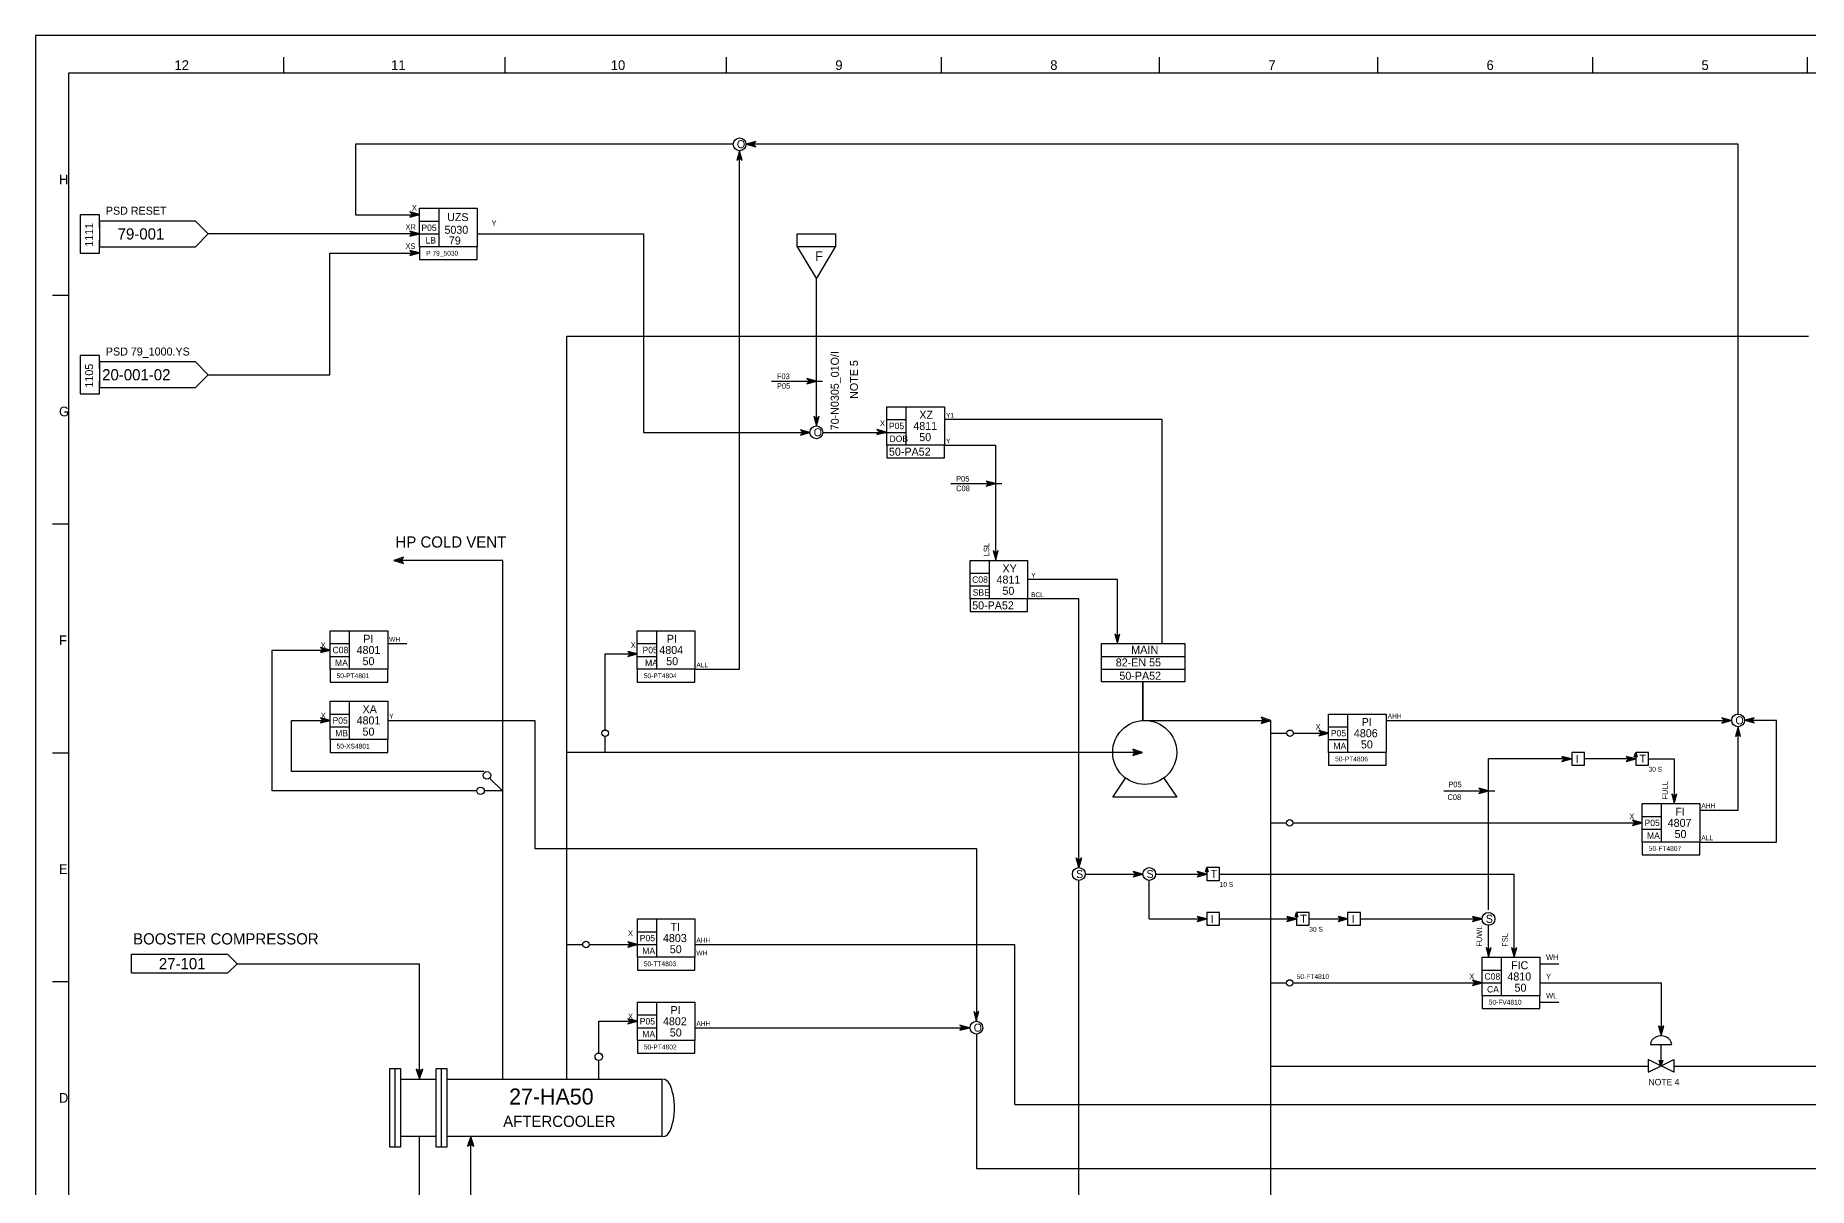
# Model space of a CAD drawing. Extents: x 0 to 841, y 0 to 594.
# Drawn here: x 0 to 554, y 234 to 594 of the extents above; entities that cross this region are included whole.
import ezdxf

# ---------------------------------------------------------------- set-up
doc = ezdxf.new("R2010")
doc.units = 0
for name, color, linetype in [('01-LIN-025-A', 7, 'Continuous'), ('08-LIN-050-A', 7, 'Continuous'), ('09-LIN-050-B', 7, 'Continuous'), ('12-LIN-100-A', 7, 'Continuous'), ('15-LIN-025-PHAN', 7, 'Continuous'), ('16-LIN-035-WEBL', 7, 'Continuous'), ('18-LIN-025-SP', 7, 'Continuous'), ('30-PAT-025-A', 7, 'Continuous'), ('36-TXT-035', 7, 'Continuous'), ('37-TXT-050', 7, 'Continuous'), ('43-', 7, 'Continuous'), ('45-', 7, 'Continuous'), ('46-', 7, 'Continuous'), ('47-', 7, 'Continuous'), ('48-BOR-018', 7, 'Continuous'), ('50-REV-035-TRNG', 7, 'Continuous'), ('60-', 7, 'Continuous')]:
    doc.layers.add(name, color=color, linetype=linetype)

msp = doc.modelspace()

# ---------------------------------------------------------------- linework, layer by layer
at = {"layer": '01-LIN-025-A'}
for p, q in [((77.49, 587.26), (77.49, 582.23)), ((77.49, 587.26), (77.49, 582.23)), ((146.65, 587.26), (146.65, 582.23)), ((146.65, 587.26), (146.65, 582.23)), ((215.82, 587.26), (215.82, 582.23)), ((215.82, 587.26), (215.82, 582.23)), ((282.98, 587.26), (282.98, 582.23)), ((282.98, 587.26), (282.98, 582.23)), ((351.14, 587.26), (351.14, 582.23)), ((351.14, 587.26), (351.14, 582.23)), ((419.3, 587.26), (419.3, 582.23)), ((419.3, 587.26), (419.3, 582.23)), ((486.46, 587.26), (486.46, 582.23)), ((486.46, 587.26), (486.46, 582.23)), ((553.61, 587.26), (553.61, 582.23)), ((553.61, 587.26), (553.61, 582.23)), ((829.26, 582.23), (10.33, 582.23)), ((10.33, 582.23), (10.33, 10.38)), ((829.26, 582.23), (10.33, 582.23)), ((10.33, 582.23), (10.33, 10.38)), ((100, 538), (120, 538)), ((120, 532), (54, 532)), ((10.33, 512.76), (5.32, 512.76)), ((10.33, 512.76), (5.32, 512.76)), ((54, 488), (92, 488)), ((10.33, 441.28), (5.32, 441.28)), ((10.33, 441.28), (5.32, 441.28)), ((422, 380), (530, 380)), ((532, 352), (532, 378)), ((544, 380), (534, 380)), ((544, 342), (544, 380)), ((10.33, 369.8), (5.32, 369.8)), ((10.33, 369.8), (5.32, 369.8)), ((520, 352), (532, 352)), ((520, 342), (544, 342)), ((206, 310), (306, 310)), ((10.33, 298.32), (5.32, 298.32)), ((10.33, 298.32), (5.32, 298.32)), ((470, 298), (508, 298)), ((508, 298), (508, 282)), ((206, 284), (292, 284)), ((306, 260), (734, 260))]:
    msp.add_line(p, q, dxfattribs=at)
for points in [[(218, 560), (100, 560), (100, 538)], [(532, 382), (532, 560), (222, 560)], [(206, 396), (220, 396), (220, 558)], [(20, 534), (20, 538), (14, 538), (14, 526), (20, 526), (20, 530)], [(138, 532), (190, 532), (190, 474), (190, 472), (190, 470), (242, 470)], [(238, 528), (244, 518), (250, 528)], [(92, 488), (92, 526), (120, 526)], [(20, 490), (20, 494), (14, 494), (14, 482), (20, 482), (20, 486)], [(230, 486), (245.95, 486)], [(246, 470), (266, 470)], [(284, 466), (300, 466), (300, 430)], [(286, 454), (301.95, 454)], [(326, 418), (310, 418)], [(138, 358), (74, 358), (74, 402), (92, 402)], [(140.16, 364), (80, 364), (80, 380), (92, 380)], [(110, 380), (156, 380), (156, 340), (206, 340), (254, 340)], [(480, 368), (454, 368)], [(500, 368), (484, 368)], [(504, 368), (512, 368), (512, 354)], [(440, 358), (455.95, 358)], [(252, 340), (294, 340), (294, 286)], [(176, 276), (176, 286), (188, 286)], [(294, 282), (294, 266), (294, 240), (696, 240)]]:
    msp.add_lwpolyline(points, dxfattribs=at)
for points in [[(54, 532), (50, 536), (20, 536), (20, 528), (50, 528)], [(238, 532), (250, 532), (250, 528), (238, 528)], [(54, 488), (50, 492), (20, 492), (20, 484), (50, 484)], [(480, 370), (480, 366), (484, 366), (484, 370)], [(500, 370), (500, 366), (504, 366), (504, 370)], [(366, 334), (366, 330), (370, 330), (370, 334)], [(366, 320), (366, 316), (370, 316), (370, 320)], [(394, 320), (394, 316), (398, 316), (398, 320)], [(410, 320), (410, 316), (414, 316), (414, 320)]]:
    msp.add_lwpolyline(points, close=True, dxfattribs=at)
for centre in [(220, 560), (244, 470), (532, 380), (326, 332), (348, 332), (454, 318), (294, 284)]:
    msp.add_circle(centre, 2, dxfattribs=at)
at = {"layer": '08-LIN-050-A'}
for p, q in [((146, 430), (112, 430)), ((146, 268), (146, 430)), ((346.26, 380), (386, 380)), ((344, 370), (166, 370)), ((63, 304), (120, 304)), ((120, 268), (120, 304))]:
    msp.add_line(p, q, dxfattribs=at)
for points in [[(166, 268), (166, 500), (554, 500)], [(512, 272), (586, 272), (586, 500)], [(386, 182), (386, 380)], [(386, 272), (504, 272)], [(138, 180), (120, 180), (120, 250)], [(136, 182), (136, 250)]]:
    msp.add_lwpolyline(points, dxfattribs=at)
at = {"layer": '09-LIN-050-B'}
msp.add_lwpolyline([(0, 0), (841, 0), (841, 594), (0, 594)], close=True, dxfattribs=at)
msp.add_lwpolyline([(0, 0), (841, 0), (841, 594), (0, 594)], close=True, dxfattribs=at)
at = {"layer": '15-LIN-025-PHAN'}
for p, q in [((336.58, 356.01), (340.58, 362.01)), ((352.58, 362.01), (356.58, 356.01)), ((356.58, 356.01), (336.58, 356.01))]:
    msp.add_line(p, q, dxfattribs=at)
msp.add_circle((346.58, 370.01), 10, dxfattribs=at)
at = {"layer": '16-LIN-035-WEBL'}
msp.add_line((346.26, 380), (346.26, 380), dxfattribs=at)
at = {"layer": '18-LIN-025-SP'}
for p, q in [((352, 474), (284, 474)), ((352, 404), (352, 474)), ((346, 380), (346, 392)), ((346.08, 380.01), (346.08, 392.01))]:
    msp.add_line(p, q, dxfattribs=at)
at = {"layer": '30-PAT-025-A'}
for p, q in [((115, 431), (112, 430)), ((112, 430), (115, 429)), ((113, 430), (112.5, 430)), ((113, 430), (114.5, 430.5)), ((114.5, 429.5), (113, 430)), ((113.5, 430), (114, 430)), ((114.5, 430.5), (114, 430)), ((114, 430), (114.5, 429.5)), ((114.5, 430), (115, 431)), ((115, 429), (114.5, 430)), ((386, 380), (383, 381)), ((383, 381), (383.5, 380)), ((383.5, 380), (383, 379)), ((383, 379), (386, 380)), ((383.5, 380.5), (385, 380)), ((384, 380), (383.5, 380.5)), ((385, 380), (383.5, 379.5)), ((383.5, 379.5), (384, 380)), ((384.5, 380), (384, 380)), ((385, 380), (385.5, 380)), ((345.92, 370), (342.92, 371)), ((342.92, 371), (343.42, 370)), ((343.42, 370), (342.92, 369)), ((342.92, 369), (345.92, 370)), ((343.42, 370.5), (344.92, 370)), ((343.92, 370), (343.42, 370.5)), ((344.92, 370), (343.42, 369.5)), ((343.42, 369.5), (343.92, 370)), ((344.42, 370), (343.92, 370)), ((344.92, 370), (345.42, 370)), ((120, 270.5), (119, 271)), ((119, 271), (120, 268)), ((120, 269), (119.5, 270.5)), ((119.5, 270.5), (120, 270)), ((120, 268), (121, 271)), ((121, 271), (120, 270.5)), ((120.5, 270.5), (120, 269)), ((120, 270), (120.5, 270.5)), ((120, 269.5), (120, 270)), ((120, 269), (120, 268.5)), ((136, 250), (135, 247)), ((137, 247), (136, 250)), ((136, 249), (136, 249.5)), ((135, 247), (136, 247.5)), ((135.5, 247.5), (136, 249)), ((136, 248), (135.5, 247.5)), ((136, 249), (136.5, 247.5)), ((136, 248.5), (136, 248)), ((136.5, 247.5), (136, 248)), ((136, 247.5), (137, 247))]:
    msp.add_line(p, q, dxfattribs=at)
at = {"layer": '43-'}
for p, q in [((30, 307), (60, 307)), ((30, 301), (30, 307)), ((60, 307), (63, 304)), ((60, 301), (30, 301)), ((63, 304), (60, 301))]:
    msp.add_line(p, q, dxfattribs=at)
at = {"layer": '46-'}
for p, q in [((225.06, 560.83), (222.06, 560.03)), ((222.06, 560.03), (225.06, 559.23)), ((224.66, 560.63), (222.46, 560.03)), ((222.46, 560.03), (224.66, 559.43)), ((224.26, 560.43), (222.86, 560.03)), ((222.86, 560.03), (224.26, 559.63)), ((223.86, 560.23), (223.26, 560.03)), ((223.26, 560.03), (223.86, 559.83)), ((223.66, 560.03), (223.86, 560.23)), ((223.86, 559.83), (223.66, 560.03)), ((223.86, 560.03), (224.26, 560.43)), ((224.26, 559.63), (223.86, 560.03)), ((224.06, 560.03), (224.66, 560.63)), ((224.66, 559.43), (224.06, 560.03)), ((224.26, 560.03), (225.06, 560.83)), ((225.06, 559.23), (224.26, 560.03)), ((219.99, 557.95), (219.19, 554.95)), ((219.19, 554.95), (219.99, 555.75)), ((219.99, 557.55), (219.39, 555.35)), ((219.39, 555.35), (219.99, 555.95)), ((219.99, 557.15), (219.59, 555.75)), ((219.59, 555.75), (219.99, 556.15)), ((219.99, 556.75), (219.79, 556.15)), ((219.79, 556.15), (219.99, 556.35)), ((220.79, 554.95), (219.99, 557.95)), ((220.59, 555.35), (219.99, 557.55)), ((220.39, 555.75), (219.99, 557.15)), ((220.19, 556.15), (219.99, 556.75)), ((219.99, 556.35), (220.19, 556.15)), ((219.99, 556.15), (220.39, 555.75)), ((219.99, 555.95), (220.59, 555.35)), ((219.99, 555.75), (220.79, 554.95)), ((119.97, 538.05), (116.97, 538.85)), ((116.97, 538.85), (117.77, 538.05)), ((117.77, 538.05), (116.97, 537.25)), ((116.97, 537.25), (119.97, 538.05)), ((119.57, 538.05), (117.37, 538.65)), ((117.37, 538.65), (117.97, 538.05)), ((117.97, 538.05), (117.37, 537.45)), ((117.37, 537.45), (119.57, 538.05)), ((119.17, 538.05), (117.77, 538.45)), ((117.77, 538.45), (118.17, 538.05)), ((118.17, 538.05), (117.77, 537.65)), ((117.77, 537.65), (119.17, 538.05)), ((118.77, 538.05), (118.17, 538.25)), ((118.17, 538.25), (118.37, 538.05)), ((118.37, 538.05), (118.17, 537.85)), ((118.17, 537.85), (118.77, 538.05)), ((119.97, 532.05), (116.97, 532.85)), ((116.97, 532.85), (117.77, 532.05)), ((117.77, 532.05), (116.97, 531.25)), ((116.97, 531.25), (119.97, 532.05)), ((119.57, 532.05), (117.37, 532.65)), ((117.37, 532.65), (117.97, 532.05)), ((117.97, 532.05), (117.37, 531.45)), ((117.37, 531.45), (119.57, 532.05)), ((119.17, 532.05), (117.77, 532.45)), ((117.77, 532.45), (118.17, 532.05)), ((118.17, 532.05), (117.77, 531.65)), ((117.77, 531.65), (119.17, 532.05)), ((118.77, 532.05), (118.17, 532.25)), ((118.17, 532.25), (118.37, 532.05)), ((118.37, 532.05), (118.17, 531.85)), ((118.17, 531.85), (118.77, 532.05)), ((119.97, 526.05), (116.97, 526.85)), ((116.97, 526.85), (117.77, 526.05)), ((119.57, 526.05), (117.37, 526.65)), ((117.37, 526.65), (117.97, 526.05)), ((119.17, 526.05), (117.77, 526.45)), ((117.77, 526.45), (118.17, 526.05)), ((117.77, 526.05), (116.97, 525.25)), ((116.97, 525.25), (119.97, 526.05)), ((117.97, 526.05), (117.37, 525.45)), ((117.37, 525.45), (119.57, 526.05)), ((118.17, 526.05), (117.77, 525.65)), ((117.77, 525.65), (119.17, 526.05)), ((118.77, 526.05), (118.17, 526.25)), ((118.17, 526.25), (118.37, 526.05)), ((118.37, 526.05), (118.17, 525.85)), ((118.17, 525.85), (118.77, 526.05)), ((244, 486), (241, 486.8)), ((241, 486.8), (241.8, 486)), ((241.8, 486), (241, 485.2)), ((241, 485.2), (244, 486)), ((243.6, 486), (241.4, 486.6)), ((241.4, 486.6), (242, 486)), ((242, 486), (241.4, 485.4)), ((241.4, 485.4), (243.6, 486)), ((243.2, 486), (241.8, 486.4)), ((241.8, 486.4), (242.2, 486)), ((242.2, 486), (241.8, 485.6)), ((241.8, 485.6), (243.2, 486)), ((242.8, 486), (242.2, 486.2)), ((242.2, 486.2), (242.4, 486)), ((242.4, 486), (242.2, 485.8)), ((242.2, 485.8), (242.8, 486)), ((244.04, 474.27), (243.24, 475.07)), ((243.24, 475.07), (244.04, 472.07)), ((244.04, 474.07), (243.44, 474.67)), ((243.44, 474.67), (244.04, 472.47)), ((244.04, 473.87), (243.64, 474.27)), ((243.64, 474.27), (244.04, 472.87)), ((244.04, 473.67), (243.84, 473.87)), ((243.84, 473.87), (244.04, 473.27)), ((244.04, 472.07), (244.84, 475.07)), ((244.84, 475.07), (244.04, 474.27)), ((244.04, 472.47), (244.64, 474.67)), ((244.64, 474.67), (244.04, 474.07)), ((244.04, 472.87), (244.44, 474.27)), ((244.44, 474.27), (244.04, 473.87)), ((244.04, 473.27), (244.24, 473.87)), ((244.24, 473.87), (244.04, 473.67)), ((242, 469.97), (239, 470.77)), ((239, 470.77), (239.8, 469.97)), ((239.8, 469.97), (239, 469.17)), ((239, 469.17), (242, 469.97)), ((241.6, 469.97), (239.4, 470.57)), ((239.4, 470.57), (240, 469.97)), ((240, 469.97), (239.4, 469.37)), ((239.4, 469.37), (241.6, 469.97)), ((241.2, 469.97), (239.8, 470.37)), ((239.8, 470.37), (240.2, 469.97)), ((240.2, 469.97), (239.8, 469.57)), ((239.8, 469.57), (241.2, 469.97)), ((240.8, 469.97), (240.2, 470.17)), ((240.2, 470.17), (240.4, 469.97)), ((240.4, 469.97), (240.2, 469.77)), ((240.2, 469.77), (240.8, 469.97)), ((265.94, 470.1), (262.94, 470.9)), ((262.94, 470.9), (263.74, 470.1)), ((263.74, 470.1), (262.94, 469.3)), ((262.94, 469.3), (265.94, 470.1)), ((265.54, 470.1), (263.34, 470.7)), ((263.34, 470.7), (263.94, 470.1)), ((263.94, 470.1), (263.34, 469.5)), ((263.34, 469.5), (265.54, 470.1)), ((265.14, 470.1), (263.74, 470.5)), ((263.74, 470.5), (264.14, 470.1)), ((264.14, 470.1), (263.74, 469.7)), ((263.74, 469.7), (265.14, 470.1)), ((264.74, 470.1), (264.14, 470.3)), ((264.14, 470.3), (264.34, 470.1)), ((264.34, 470.1), (264.14, 469.9)), ((264.14, 469.9), (264.74, 470.1)), ((300, 454), (297, 454.8)), ((297, 454.8), (297.8, 454)), ((299.6, 454), (297.4, 454.6)), ((297.4, 454.6), (298, 454)), ((299.2, 454), (297.8, 454.4)), ((297.8, 454.4), (298.2, 454)), ((297.8, 454), (297, 453.2)), ((297, 453.2), (300, 454)), ((298, 454), (297.4, 453.4)), ((297.4, 453.4), (299.6, 454)), ((298.2, 454), (297.8, 453.6)), ((297.8, 453.6), (299.2, 454)), ((298.8, 454), (298.2, 454.2)), ((298.2, 454.2), (298.4, 454)), ((298.4, 454), (298.2, 453.8)), ((298.2, 453.8), (298.8, 454)), ((300.04, 432.27), (299.24, 433.07)), ((299.24, 433.07), (300.04, 430.07)), ((300.04, 432.07), (299.44, 432.67)), ((299.44, 432.67), (300.04, 430.47)), ((300.04, 431.87), (299.64, 432.27)), ((299.64, 432.27), (300.04, 430.87)), ((300.04, 430.07), (300.84, 433.07)), ((300.84, 433.07), (300.04, 432.27)), ((300.04, 430.47), (300.64, 432.67)), ((300.64, 432.67), (300.04, 432.07)), ((300.04, 430.87), (300.44, 432.27)), ((300.44, 432.27), (300.04, 431.87)), ((300.04, 431.67), (299.84, 431.87)), ((299.84, 431.87), (300.04, 431.27)), ((300.04, 431.27), (300.24, 431.87)), ((300.24, 431.87), (300.04, 431.67)), ((338.06, 406.2), (337.26, 407)), ((337.26, 407), (338.06, 404)), ((338.06, 406), (337.46, 406.6)), ((337.46, 406.6), (338.06, 404.4)), ((338.06, 405.8), (337.66, 406.2)), ((337.66, 406.2), (338.06, 404.8)), ((338.06, 405.6), (337.86, 405.8)), ((337.86, 405.8), (338.06, 405.2)), ((338.06, 404), (338.86, 407)), ((338.86, 407), (338.06, 406.2)), ((338.06, 404.4), (338.66, 406.6)), ((338.66, 406.6), (338.06, 406)), ((338.06, 404.8), (338.46, 406.2)), ((338.46, 406.2), (338.06, 405.8)), ((338.06, 405.2), (338.26, 405.8)), ((338.26, 405.8), (338.06, 405.6)), ((92.06, 402), (89.06, 402.8)), ((89.06, 402.8), (89.86, 402)), ((89.86, 402), (89.06, 401.2)), ((89.06, 401.2), (92.06, 402)), ((91.66, 402), (89.46, 402.6)), ((89.46, 402.6), (90.06, 402)), ((90.06, 402), (89.46, 401.4)), ((89.46, 401.4), (91.66, 402)), ((91.26, 402), (89.86, 402.4)), ((89.86, 402.4), (90.26, 402)), ((90.26, 402), (89.86, 401.6)), ((89.86, 401.6), (91.26, 402)), ((90.86, 402), (90.26, 402.2)), ((90.26, 402.2), (90.46, 402)), ((90.46, 402), (90.26, 401.8)), ((90.26, 401.8), (90.86, 402)), ((188.05, 400.76), (185.05, 401.56)), ((185.05, 401.56), (185.85, 400.76)), ((185.85, 400.76), (185.05, 399.96)), ((185.05, 399.96), (188.05, 400.76)), ((187.65, 400.76), (185.45, 401.36)), ((185.45, 401.36), (186.05, 400.76)), ((186.05, 400.76), (185.45, 400.16)), ((185.45, 400.16), (187.65, 400.76)), ((187.25, 400.76), (185.85, 401.16)), ((185.85, 401.16), (186.25, 400.76)), ((186.25, 400.76), (185.85, 400.36)), ((185.85, 400.36), (187.25, 400.76)), ((186.85, 400.76), (186.25, 400.96)), ((186.25, 400.96), (186.45, 400.76)), ((186.45, 400.76), (186.25, 400.56)), ((186.25, 400.56), (186.85, 400.76)), ((92.06, 380), (89.06, 380.8)), ((89.06, 380.8), (89.86, 380)), ((89.86, 380), (89.06, 379.2)), ((89.06, 379.2), (92.06, 380)), ((91.66, 380), (89.46, 380.6)), ((89.46, 380.6), (90.06, 380)), ((90.06, 380), (89.46, 379.4)), ((89.46, 379.4), (91.66, 380)), ((91.26, 380), (89.86, 380.4)), ((89.86, 380.4), (90.26, 380)), ((90.26, 380), (89.86, 379.6)), ((89.86, 379.6), (91.26, 380)), ((90.86, 380), (90.26, 380.2)), ((90.26, 380.2), (90.46, 380)), ((90.46, 380), (90.26, 379.8)), ((90.26, 379.8), (90.86, 380)), ((404, 376), (401, 376.8)), ((401, 376.8), (401.8, 376)), ((529.86, 379.98), (526.86, 380.78)), ((526.86, 380.78), (527.66, 379.98)), ((527.66, 379.98), (526.86, 379.18)), ((526.86, 379.18), (529.86, 379.98)), ((529.46, 379.98), (527.26, 380.58)), ((527.26, 380.58), (527.86, 379.98)), ((527.86, 379.98), (527.26, 379.38)), ((527.26, 379.38), (529.46, 379.98)), ((529.06, 379.98), (527.66, 380.38)), ((527.66, 380.38), (528.06, 379.98)), ((528.06, 379.98), (527.66, 379.58)), ((527.66, 379.58), (529.06, 379.98)), ((528.66, 379.98), (528.06, 380.18)), ((528.06, 380.18), (528.26, 379.98)), ((528.26, 379.98), (528.06, 379.78)), ((528.06, 379.78), (528.66, 379.98)), ((531.99, 377.95), (531.19, 374.95)), ((531.99, 377.55), (531.39, 375.35)), ((531.99, 377.15), (531.59, 375.75)), ((531.99, 376.75), (531.79, 376.15)), ((532.79, 374.95), (531.99, 377.95)), ((532.59, 375.35), (531.99, 377.55)), ((532.39, 375.75), (531.99, 377.15)), ((532.19, 376.15), (531.99, 376.75)), ((537.06, 380.83), (534.06, 380.03)), ((534.06, 380.03), (537.06, 379.23)), ((536.66, 380.63), (534.46, 380.03)), ((534.46, 380.03), (536.66, 379.43)), ((536.26, 380.43), (534.86, 380.03)), ((534.86, 380.03), (536.26, 379.63)), ((535.86, 380.23), (535.26, 380.03)), ((535.26, 380.03), (535.86, 379.83)), ((535.66, 380.03), (535.86, 380.23)), ((535.86, 379.83), (535.66, 380.03)), ((535.86, 380.03), (536.26, 380.43)), ((536.26, 379.63), (535.86, 380.03)), ((536.06, 380.03), (536.66, 380.63)), ((536.66, 379.43), (536.06, 380.03)), ((536.26, 380.03), (537.06, 380.83)), ((537.06, 379.23), (536.26, 380.03)), ((401.8, 376), (401, 375.2)), ((401, 375.2), (404, 376)), ((403.6, 376), (401.4, 376.6)), ((401.4, 376.6), (402, 376)), ((402, 376), (401.4, 375.4)), ((401.4, 375.4), (403.6, 376)), ((403.2, 376), (401.8, 376.4)), ((401.8, 376.4), (402.2, 376)), ((402.2, 376), (401.8, 375.6)), ((401.8, 375.6), (403.2, 376)), ((402.8, 376), (402.2, 376.2)), ((402.2, 376.2), (402.4, 376)), ((402.4, 376), (402.2, 375.8)), ((402.2, 375.8), (402.8, 376)), ((531.19, 374.95), (531.99, 375.75)), ((531.39, 375.35), (531.99, 375.95)), ((531.59, 375.75), (531.99, 376.15)), ((531.79, 376.15), (531.99, 376.35)), ((531.99, 376.35), (532.19, 376.15)), ((531.99, 376.15), (532.39, 375.75)), ((531.99, 375.95), (532.59, 375.35)), ((531.99, 375.75), (532.79, 374.95)), ((479.95, 367.97), (476.95, 368.77)), ((476.95, 368.77), (477.75, 367.97)), ((477.75, 367.97), (476.95, 367.17)), ((476.95, 367.17), (479.95, 367.97)), ((479.55, 367.97), (477.35, 368.57)), ((477.35, 368.57), (477.95, 367.97)), ((477.95, 367.97), (477.35, 367.37)), ((477.35, 367.37), (479.55, 367.97)), ((479.15, 367.97), (477.75, 368.37)), ((477.75, 368.37), (478.15, 367.97)), ((478.15, 367.97), (477.75, 367.57)), ((477.75, 367.57), (479.15, 367.97)), ((478.75, 367.97), (478.15, 368.17)), ((478.15, 368.17), (478.35, 367.97)), ((478.35, 367.97), (478.15, 367.77)), ((478.15, 367.77), (478.75, 367.97)), ((500, 367.97), (497, 368.77)), ((497, 368.77), (497.8, 367.97)), ((497.8, 367.97), (497, 367.17)), ((497, 367.17), (500, 367.97)), ((499.6, 367.97), (497.4, 368.57)), ((497.4, 368.57), (498, 367.97)), ((498, 367.97), (497.4, 367.37)), ((497.4, 367.37), (499.6, 367.97)), ((499.2, 367.97), (497.8, 368.37)), ((497.8, 368.37), (498.2, 367.97)), ((498.2, 367.97), (497.8, 367.57)), ((497.8, 367.57), (499.2, 367.97)), ((498.8, 367.97), (498.2, 368.17)), ((498.2, 368.17), (498.4, 367.97)), ((498.4, 367.97), (498.2, 367.77)), ((498.2, 367.77), (498.8, 367.97)), ((454, 358), (451, 358.8)), ((451, 358.8), (451.8, 358)), ((451.8, 358), (451, 357.2)), ((451, 357.2), (454, 358)), ((453.6, 358), (451.4, 358.6)), ((451.4, 358.6), (452, 358)), ((452, 358), (451.4, 357.4)), ((451.4, 357.4), (453.6, 358)), ((453.2, 358), (451.8, 358.4)), ((451.8, 358.4), (452.2, 358)), ((452.2, 358), (451.8, 357.6)), ((451.8, 357.6), (453.2, 358)), ((452.8, 358), (452.2, 358.2)), ((452.2, 358.2), (452.4, 358)), ((452.4, 358), (452.2, 357.8)), ((452.2, 357.8), (452.8, 358)), ((512.04, 356.27), (511.24, 357.07)), ((511.24, 357.07), (512.04, 354.07)), ((512.04, 356.07), (511.44, 356.67)), ((511.44, 356.67), (512.04, 354.47)), ((512.04, 355.87), (511.64, 356.27)), ((511.64, 356.27), (512.04, 354.87)), ((512.04, 355.67), (511.84, 355.87)), ((511.84, 355.87), (512.04, 355.27)), ((512.04, 354.07), (512.84, 357.07)), ((512.84, 357.07), (512.04, 356.27)), ((512.04, 354.47), (512.64, 356.67)), ((512.64, 356.67), (512.04, 356.07)), ((512.04, 354.87), (512.44, 356.27)), ((512.44, 356.27), (512.04, 355.87)), ((512.04, 355.27), (512.24, 355.87)), ((512.24, 355.87), (512.04, 355.67)), ((502, 348), (499, 348.8)), ((499, 348.8), (499.8, 348)), ((499.8, 348), (499, 347.2)), ((499, 347.2), (502, 348)), ((501.6, 348), (499.4, 348.6)), ((499.4, 348.6), (500, 348)), ((500, 348), (499.4, 347.4)), ((499.4, 347.4), (501.6, 348)), ((501.2, 348), (499.8, 348.4)), ((499.8, 348.4), (500.2, 348)), ((500.2, 348), (499.8, 347.6)), ((499.8, 347.6), (501.2, 348)), ((500.8, 348), (500.2, 348.2)), ((500.2, 348.2), (500.4, 348)), ((500.4, 348), (500.2, 347.8)), ((500.2, 347.8), (500.8, 348)), ((325.99, 334.05), (325.19, 337.05)), ((325.19, 337.05), (325.99, 336.25)), ((325.99, 334.45), (325.39, 336.65)), ((325.39, 336.65), (325.99, 336.05)), ((325.99, 334.85), (325.59, 336.25)), ((325.59, 336.25), (325.99, 335.85)), ((325.99, 335.25), (325.79, 335.85)), ((325.79, 335.85), (325.99, 335.65)), ((325.99, 336.25), (326.79, 337.05)), ((326.79, 337.05), (325.99, 334.05)), ((325.99, 336.05), (326.59, 336.65)), ((326.59, 336.65), (325.99, 334.45)), ((325.99, 335.85), (326.39, 336.25)), ((326.39, 336.25), (325.99, 334.85)), ((325.99, 335.65), (326.19, 335.85)), ((326.19, 335.85), (325.99, 335.25)), ((346, 331.97), (343, 332.77)), ((343, 332.77), (343.8, 331.97)), ((345.6, 331.97), (343.4, 332.57)), ((343.4, 332.57), (344, 331.97)), ((366, 331.97), (363, 332.77)), ((363, 332.77), (363.8, 331.97)), ((365.6, 331.97), (363.4, 332.57)), ((363.4, 332.57), (364, 331.97)), ((343.8, 331.97), (343, 331.17)), ((343, 331.17), (346, 331.97)), ((344, 331.97), (343.4, 331.37)), ((343.4, 331.37), (345.6, 331.97)), ((345.2, 331.97), (343.8, 332.37)), ((343.8, 332.37), (344.2, 331.97)), ((344.2, 331.97), (343.8, 331.57)), ((343.8, 331.57), (345.2, 331.97)), ((344.8, 331.97), (344.2, 332.17)), ((344.2, 332.17), (344.4, 331.97)), ((344.4, 331.97), (344.2, 331.77)), ((344.2, 331.77), (344.8, 331.97)), ((363.8, 331.97), (363, 331.17)), ((363, 331.17), (366, 331.97)), ((364, 331.97), (363.4, 331.37)), ((363.4, 331.37), (365.6, 331.97)), ((365.2, 331.97), (363.8, 332.37)), ((363.8, 332.37), (364.2, 331.97)), ((364.2, 331.97), (363.8, 331.57)), ((363.8, 331.57), (365.2, 331.97)), ((364.8, 331.97), (364.2, 332.17)), ((364.2, 332.17), (364.4, 331.97)), ((364.4, 331.97), (364.2, 331.77)), ((364.2, 331.77), (364.8, 331.97)), ((365.95, 317.97), (362.95, 318.77)), ((362.95, 318.77), (363.75, 317.97)), ((363.75, 317.97), (362.95, 317.17)), ((362.95, 317.17), (365.95, 317.97)), ((365.55, 317.97), (363.35, 318.57)), ((363.35, 318.57), (363.95, 317.97)), ((363.95, 317.97), (363.35, 317.37)), ((363.35, 317.37), (365.55, 317.97)), ((365.15, 317.97), (363.75, 318.37)), ((363.75, 318.37), (364.15, 317.97)), ((364.15, 317.97), (363.75, 317.57)), ((363.75, 317.57), (365.15, 317.97)), ((364.75, 317.97), (364.15, 318.17)), ((364.15, 318.17), (364.35, 317.97)), ((364.35, 317.97), (364.15, 317.77)), ((364.15, 317.77), (364.75, 317.97)), ((394, 317.97), (391, 318.77)), ((391, 318.77), (391.8, 317.97)), ((391.8, 317.97), (391, 317.17)), ((391, 317.17), (394, 317.97)), ((393.6, 317.97), (391.4, 318.57)), ((391.4, 318.57), (392, 317.97)), ((392, 317.97), (391.4, 317.37)), ((391.4, 317.37), (393.6, 317.97)), ((393.2, 317.97), (391.8, 318.37)), ((391.8, 318.37), (392.2, 317.97)), ((392.2, 317.97), (391.8, 317.57)), ((391.8, 317.57), (393.2, 317.97)), ((392.8, 317.97), (392.2, 318.17)), ((392.2, 318.17), (392.4, 317.97)), ((392.4, 317.97), (392.2, 317.77)), ((392.2, 317.77), (392.8, 317.97)), ((410, 317.97), (407, 318.77)), ((407, 318.77), (407.8, 317.97)), ((407.8, 317.97), (407, 317.17)), ((407, 317.17), (410, 317.97)), ((409.6, 317.97), (407.4, 318.57)), ((407.4, 318.57), (408, 317.97)), ((408, 317.97), (407.4, 317.37)), ((407.4, 317.37), (409.6, 317.97)), ((409.2, 317.97), (407.8, 318.37)), ((407.8, 318.37), (408.2, 317.97)), ((408.2, 317.97), (407.8, 317.57)), ((407.8, 317.57), (409.2, 317.97)), ((408.8, 317.97), (408.2, 318.17)), ((408.2, 318.17), (408.4, 317.97)), ((408.4, 317.97), (408.2, 317.77)), ((408.2, 317.77), (408.8, 317.97)), ((452, 317.97), (449, 318.77)), ((449, 318.77), (449.8, 317.97)), ((449.8, 317.97), (449, 317.17)), ((449, 317.17), (452, 317.97)), ((451.6, 317.97), (449.4, 318.57)), ((449.4, 318.57), (450, 317.97)), ((450, 317.97), (449.4, 317.37)), ((449.4, 317.37), (451.6, 317.97)), ((451.2, 317.97), (449.8, 318.37)), ((449.8, 318.37), (450.2, 317.97)), ((450.2, 317.97), (449.8, 317.57)), ((449.8, 317.57), (451.2, 317.97)), ((450.8, 317.97), (450.2, 318.17)), ((450.2, 318.17), (450.4, 317.97)), ((450.4, 317.97), (450.2, 317.77)), ((450.2, 317.77), (450.8, 317.97)), ((188.06, 310), (185.06, 310.8)), ((185.06, 310.8), (185.86, 310)), ((187.66, 310), (185.46, 310.6)), ((185.46, 310.6), (186.06, 310)), ((187.26, 310), (185.86, 310.4)), ((185.86, 310.4), (186.26, 310)), ((185.86, 310), (185.06, 309.2)), ((185.06, 309.2), (188.06, 310)), ((186.06, 310), (185.46, 309.4)), ((185.46, 309.4), (187.66, 310)), ((186.26, 310), (185.86, 309.6)), ((185.86, 309.6), (187.26, 310)), ((186.86, 310), (186.26, 310.2)), ((186.26, 310.2), (186.46, 310)), ((186.46, 310), (186.26, 309.8)), ((186.26, 309.8), (186.86, 310)), ((454.04, 308.27), (453.24, 309.07)), ((453.24, 309.07), (454.04, 306.07)), ((454.04, 308.07), (453.44, 308.67)), ((453.44, 308.67), (454.04, 306.47)), ((454.04, 307.87), (453.64, 308.27)), ((453.64, 308.27), (454.04, 306.87)), ((454.04, 307.67), (453.84, 307.87)), ((453.84, 307.87), (454.04, 307.27)), ((454.04, 306.07), (454.84, 309.07)), ((454.84, 309.07), (454.04, 308.27)), ((454.04, 306.47), (454.64, 308.67)), ((454.64, 308.67), (454.04, 308.07)), ((454.04, 306.87), (454.44, 308.27)), ((454.44, 308.27), (454.04, 307.87)), ((454.04, 307.27), (454.24, 307.87)), ((454.24, 307.87), (454.04, 307.67)), ((462.04, 308.27), (461.24, 309.07)), ((461.24, 309.07), (462.04, 306.07)), ((462.04, 308.07), (461.44, 308.67)), ((461.44, 308.67), (462.04, 306.47)), ((462.04, 307.87), (461.64, 308.27)), ((461.64, 308.27), (462.04, 306.87)), ((462.04, 307.67), (461.84, 307.87)), ((461.84, 307.87), (462.04, 307.27)), ((462.04, 306.07), (462.84, 309.07)), ((462.84, 309.07), (462.04, 308.27)), ((462.04, 306.47), (462.64, 308.67)), ((462.64, 308.67), (462.04, 308.07)), ((462.04, 306.87), (462.44, 308.27)), ((462.44, 308.27), (462.04, 307.87)), ((462.04, 307.27), (462.24, 307.87)), ((462.24, 307.87), (462.04, 307.67)), ((452, 298), (449, 298.8)), ((449, 298.8), (449.8, 298)), ((449.8, 298), (449, 297.2)), ((449, 297.2), (452, 298)), ((451.6, 298), (449.4, 298.6)), ((449.4, 298.6), (450, 298)), ((450, 298), (449.4, 297.4)), ((449.4, 297.4), (451.6, 298)), ((451.2, 298), (449.8, 298.4)), ((449.8, 298.4), (450.2, 298)), ((450.2, 298), (449.8, 297.6)), ((449.8, 297.6), (451.2, 298)), ((450.8, 298), (450.2, 298.2)), ((450.2, 298.2), (450.4, 298)), ((450.4, 298), (450.2, 297.8)), ((450.2, 297.8), (450.8, 298)), ((293.95, 288.31), (293.15, 289.11)), ((293.15, 289.11), (293.95, 286.11)), ((293.95, 288.11), (293.35, 288.71)), ((293.35, 288.71), (293.95, 286.51)), ((293.95, 287.91), (293.55, 288.31)), ((293.55, 288.31), (293.95, 286.91)), ((293.95, 286.11), (294.75, 289.11)), ((294.75, 289.11), (293.95, 288.31)), ((293.95, 286.51), (294.55, 288.71)), ((294.55, 288.71), (293.95, 288.11)), ((293.95, 286.91), (294.35, 288.31)), ((294.35, 288.31), (293.95, 287.91)), ((188.06, 286), (185.06, 286.8)), ((185.06, 286.8), (185.86, 286)), ((185.86, 286), (185.06, 285.2)), ((185.06, 285.2), (188.06, 286)), ((187.66, 286), (185.46, 286.6)), ((185.46, 286.6), (186.06, 286)), ((186.06, 286), (185.46, 285.4)), ((185.46, 285.4), (187.66, 286)), ((187.26, 286), (185.86, 286.4)), ((185.86, 286.4), (186.26, 286)), ((186.26, 286), (185.86, 285.6)), ((185.86, 285.6), (187.26, 286)), ((186.86, 286), (186.26, 286.2)), ((186.26, 286.2), (186.46, 286)), ((186.46, 286), (186.26, 285.8)), ((186.26, 285.8), (186.86, 286)), ((291.86, 283.98), (288.86, 284.78)), ((288.86, 284.78), (289.66, 283.98)), ((289.66, 283.98), (288.86, 283.18)), ((288.86, 283.18), (291.86, 283.98)), ((291.46, 283.98), (289.26, 284.58)), ((289.26, 284.58), (289.86, 283.98)), ((289.86, 283.98), (289.26, 283.38)), ((289.26, 283.38), (291.46, 283.98)), ((291.06, 283.98), (289.66, 284.38)), ((289.66, 284.38), (290.06, 283.98)), ((290.06, 283.98), (289.66, 283.58)), ((289.66, 283.58), (291.06, 283.98)), ((290.66, 283.98), (290.06, 284.18)), ((290.06, 284.18), (290.26, 283.98)), ((290.26, 283.98), (290.06, 283.78)), ((290.06, 283.78), (290.66, 283.98)), ((293.95, 287.71), (293.75, 287.91)), ((293.75, 287.91), (293.95, 287.31)), ((293.95, 287.31), (294.15, 287.91)), ((294.15, 287.91), (293.95, 287.71)), ((507.96, 283.8), (507.16, 284.6)), ((507.16, 284.6), (507.96, 281.6)), ((507.96, 283.6), (507.36, 284.2)), ((507.36, 284.2), (507.96, 282)), ((507.96, 283.4), (507.56, 283.8)), ((507.56, 283.8), (507.96, 282.4)), ((507.96, 283.2), (507.76, 283.4)), ((507.76, 283.4), (507.96, 282.8)), ((507.96, 281.6), (508.76, 284.6)), ((508.76, 284.6), (507.96, 283.8)), ((507.96, 282), (508.56, 284.2)), ((508.56, 284.2), (507.96, 283.6)), ((507.96, 282.4), (508.36, 283.8)), ((508.36, 283.8), (507.96, 283.4)), ((507.96, 282.8), (508.16, 283.4)), ((508.16, 283.4), (507.96, 283.2))]:
    msp.add_line(p, q, dxfattribs=at)
for points in [[(244, 472), (244, 517.92)], [(338.06, 404), (338.06, 424), (310, 424)], [(326, 334), (326, 418)], [(110, 404), (116, 404)], [(177.99, 377), (177.99, 400.76), (188.05, 400.76)], [(393, 376), (404, 376)], [(454, 320.87), (454, 368)], [(392.87, 348), (502, 348)], [(326, 226), (326, 329.92)], [(328, 332), (346, 332)], [(348, 318), (348, 330)], [(350, 332), (366, 332)], [(370, 332), (462, 332)], [(462, 306.87), (462, 332)], [(348, 318), (366, 318)], [(370, 318), (394, 318)], [(398, 318), (410, 318)], [(414, 318), (452, 318)], [(454, 306), (454, 316)], [(173, 310), (188, 310)], [(306, 260), (306, 310)], [(470, 304), (476, 304)], [(392.87, 298), (452, 298)], [(470, 292), (476, 292)]]:
    msp.add_lwpolyline(points, dxfattribs=at)
at = {"layer": '47-'}
for p, q in [((178, 370), (178, 375)), ((386, 376), (391, 376)), ((145.99, 357.92), (141.9, 362.01)), ((146.03, 358), (140.24, 358)), ((385.87, 348), (390.87, 348)), ((166, 310), (171, 310)), ((385.87, 298), (390.87, 298)), ((507.91, 272.08), (507.91, 278.75)), ((176, 267.97), (176, 273.76))]:
    msp.add_line(p, q, dxfattribs=at)
for points in [[(504.58, 278.75), (511.25, 278.75)], [(507.91, 272.08), (511.91, 274.08), (511.91, 270.08), (503.91, 274.08), (503.91, 270.08), (507.91, 272.08)]]:
    msp.add_lwpolyline(points, dxfattribs=at)
for centre, radius in [((178, 376), 1), ((392, 376), 1), ((141.08, 362.83), 1.16), ((139.08, 358), 1.16), ((391.87, 348), 1), ((172, 310), 1), ((391.87, 298), 1), ((176, 274.92), 1.16)]:
    msp.add_circle(centre, radius, dxfattribs=at)
msp.add_ellipse((507.91, 278.75), major_axis=(3.33, 0), ratio=0.8, start_param=0, end_param=3.141593, dxfattribs=at)
at = {"layer": '48-BOR-018'}
for p, q in [((120, 540), (138, 540)), ((120, 528), (120, 540)), ((126, 540), (126, 528)), ((138, 540), (138, 528)), ((120, 536), (126, 536)), ((120, 532), (126, 532)), ((138, 528), (120, 528)), ((120, 528), (120, 524)), ((138, 524), (138, 528)), ((120, 524), (138, 524)), ((266, 478), (284, 478)), ((266, 466), (266, 478)), ((272, 478), (272, 466)), ((284, 478), (284, 466)), ((266, 474), (272, 474)), ((266, 470), (272, 470)), ((284, 466), (266, 466)), ((266, 466), (266, 462)), ((284, 462), (284, 466)), ((266, 462), (284, 462)), ((292, 430), (310, 430)), ((292, 418), (292, 430)), ((298, 430), (298, 418)), ((310, 430), (310, 418)), ((292, 426), (298, 426)), ((292, 422), (298, 422)), ((310, 418), (292, 418)), ((292, 418), (292, 414)), ((310, 414), (310, 418)), ((292, 414), (310, 414)), ((92.06, 408), (110.06, 408)), ((92.06, 396), (92.06, 408)), ((98.06, 408), (98.06, 396)), ((110.06, 408), (110.06, 396)), ((188, 408), (206, 408)), ((188, 396), (188, 408)), ((194, 408), (194, 396)), ((206, 408), (206, 396)), ((92.06, 404), (98.06, 404)), ((92.06, 400), (98.06, 400)), ((188, 404), (194, 404)), ((188, 400), (194, 400)), ((110.06, 396), (92.06, 396)), ((92.06, 396), (92.06, 392)), ((110.06, 392), (110.06, 396)), ((206, 396), (188, 396)), ((188, 396), (188, 392)), ((206, 392), (206, 396)), ((92.06, 392), (110.06, 392)), ((188, 392), (206, 392)), ((92.06, 386), (110.06, 386)), ((92.06, 374), (92.06, 386)), ((98.06, 386), (98.06, 374)), ((110.06, 386), (110.06, 374)), ((92.06, 382), (98.06, 382)), ((92.06, 378), (98.06, 378)), ((404, 382), (422, 382)), ((404, 370), (404, 382)), ((404, 378), (410, 378)), ((410, 382), (410, 370)), ((422, 382), (422, 370)), ((110.06, 374), (92.06, 374)), ((92.06, 374), (92.06, 370)), ((110.06, 370), (110.06, 374)), ((404, 374), (410, 374)), ((92.06, 370), (110.06, 370)), ((422, 370), (404, 370)), ((404, 370), (404, 366)), ((404, 366), (422, 366)), ((422, 366), (422, 370)), ((502, 354), (520, 354)), ((502, 342), (502, 354)), ((502, 350), (508, 350)), ((508, 354), (508, 342)), ((520, 354), (520, 342)), ((502, 346), (508, 346)), ((520, 342), (502, 342)), ((502, 342), (502, 338)), ((502, 338), (520, 338)), ((520, 338), (520, 342)), ((188.06, 318), (206.06, 318)), ((188.06, 306), (188.06, 318)), ((194.06, 318), (194.06, 306)), ((206.06, 318), (206.06, 306)), ((188.06, 314), (194.06, 314)), ((188.06, 310), (194.06, 310)), ((206.06, 306), (188.06, 306)), ((188.06, 306), (188.06, 302)), ((206.06, 302), (206.06, 306)), ((452, 306), (470, 306)), ((452, 294), (452, 306)), ((458, 306), (458, 294)), ((470, 306), (470, 294)), ((188.06, 302), (206.06, 302)), ((452, 302), (458, 302)), ((452, 298), (458, 298)), ((470, 294), (452, 294)), ((452, 294), (452, 290)), ((470, 290), (470, 294)), ((188.06, 292), (206.06, 292)), ((188.06, 280), (188.06, 292)), ((194.06, 292), (194.06, 280)), ((206.06, 292), (206.06, 280)), ((452, 290), (470, 290)), ((188.06, 288), (194.06, 288)), ((188.06, 284), (194.06, 284)), ((206.06, 280), (188.06, 280)), ((188.06, 280), (188.06, 276)), ((206.06, 276), (206.06, 280)), ((188.06, 276), (206.06, 276))]:
    msp.add_line(p, q, dxfattribs=at)
at = {"layer": '50-REV-035-TRNG'}
for p, q in [((333.08, 400.01), (359.08, 400.01)), ((333.08, 396.01), (359.08, 396.01)), ((499.56, 368.66), (500.01, 370)), ((500.45, 368.66), (499.56, 368.66)), ((499.69, 368.73), (499.97, 369.57)), ((500.32, 368.73), (499.69, 368.73)), ((499.83, 368.8), (499.97, 369.36)), ((500.18, 368.8), (499.83, 368.8)), ((499.97, 369.79), (500.32, 368.73)), ((499.97, 369.57), (500.18, 368.8)), ((499.97, 369.36), (500.11, 368.87)), ((499.97, 368.87), (499.97, 369.15)), ((500.11, 368.87), (499.97, 368.87)), ((500.01, 370), (500.45, 368.66)), ((365.56, 332.66), (366.01, 334)), ((366.45, 332.66), (365.56, 332.66)), ((365.69, 332.73), (365.97, 333.57)), ((366.32, 332.73), (365.69, 332.73)), ((365.83, 332.8), (365.97, 333.36)), ((366.18, 332.8), (365.83, 332.8)), ((365.97, 333.79), (366.32, 332.73)), ((365.97, 333.57), (366.18, 332.8)), ((365.97, 333.36), (366.11, 332.87)), ((365.97, 332.87), (365.97, 333.15)), ((366.11, 332.87), (365.97, 332.87)), ((366.01, 334), (366.45, 332.66)), ((393.56, 318.66), (394.01, 320)), ((394.45, 318.66), (393.56, 318.66)), ((393.69, 318.73), (393.97, 319.57)), ((394.32, 318.73), (393.69, 318.73)), ((393.83, 318.8), (393.97, 319.36)), ((394.18, 318.8), (393.83, 318.8)), ((393.97, 319.79), (394.32, 318.73)), ((393.97, 319.57), (394.18, 318.8)), ((393.97, 319.36), (394.11, 318.87)), ((393.97, 318.87), (393.97, 319.15)), ((394.11, 318.87), (393.97, 318.87)), ((394.01, 320), (394.45, 318.66)), ((507.9, 272.12), (507.34, 273.78)), ((507.34, 273.78), (508.45, 273.78)), ((507.94, 272.38), (507.5, 273.69)), ((507.5, 273.69), (508.29, 273.69)), ((507.94, 272.64), (507.68, 273.6)), ((507.68, 273.6), (508.11, 273.6)), ((507.94, 272.9), (507.77, 273.51)), ((507.77, 273.51), (507.94, 273.51)), ((508.45, 273.78), (507.9, 272.12)), ((508.29, 273.69), (507.94, 272.64)), ((508.11, 273.6), (507.94, 272.9)), ((507.94, 273.51), (507.94, 273.16))]:
    msp.add_line(p, q, dxfattribs=at)
msp.add_lwpolyline([(333.08, 404.01), (359.08, 404.01), (359.08, 392.01), (333.08, 392.01)], close=True, dxfattribs=at)
at = {"layer": '60-'}
for points in [[(110.68, 271.26), (114.04, 271.26)], [(110.68, 246.64), (110.68, 271.26)], [(112.36, 246.64), (112.36, 271.26)], [(114.04, 271.26), (114.04, 250)], [(114.04, 267.9), (125.22, 267.9)], [(125.22, 271.26), (128.58, 271.26)], [(125.22, 246.64), (125.22, 271.26)], [(126.9, 246.64), (126.9, 271.26)], [(128.58, 271.26), (128.58, 246.64)], [(128.58, 267.9), (195.7, 267.9)], [(195.7, 267.9), (195.7, 250)], [(125.22, 250), (114.04, 250)], [(114.04, 250), (114.04, 246.64)], [(195.7, 250), (128.58, 250)], [(114.04, 246.64), (110.68, 246.64)], [(128.58, 246.64), (125.22, 246.64)]]:
    msp.add_lwpolyline(points, dxfattribs=at)
for centre, radius, start, end in [((195.99, 265.66), 2.24, 23.5782, 90), ((180.69, 258.95), 19.02, 336.4218, 23.5782), ((196, 252.24), 2.24, 270, 336.4217)]:
    msp.add_arc(centre, radius, start, end, dxfattribs=at)

# ---------------------------------------------------------------- texts
at = {"layer": '01-LIN-025-A'}
for s, height, p in [('12', 3.02, (43.46, 583.23)), ('12', 3.02, (43.46, 583.23)), ('11', 3.02, (111.13, 583.23)), ('11', 3.02, (111.13, 583.23)), ('10', 3.02, (179.78, 583.23)), ('10', 3.02, (179.78, 583.23)), ('9', 3.02, (249.92, 583.23)), ('9', 3.02, (249.92, 583.23)), ('8', 3.02, (317.08, 583.23)), ('8', 3.02, (317.08, 583.23)), ('7', 3.02, (385.24, 583.23)), ('7', 3.02, (385.24, 583.23)), ('6', 3.02, (453.4, 583.23)), ('6', 3.02, (453.4, 583.23)), ('5', 3.02, (520.56, 583.23)), ('5', 3.02, (520.56, 583.23)), ('O', 2.5, (219.15, 558.77)), ('H', 3.02, (7.36, 547.49)), ('H', 3.02, (7.36, 547.49)), ('PSD RESET', 2.5, (22, 538)), ('P 79_5030', 1.5, (122.08, 525.21)), ('F', 3, (243.61, 523.53)), ('PSD 79_1000.YS', 2.5, (22, 494)), ('G', 3.02, (7.36, 475.01)), ('G', 3.02, (7.36, 475.01)), ('O', 2.5, (243.15, 468.77)), ('Y1', 1.5, (284.5, 474.58)), ('Y', 1.5, (284.5, 466.58)), ('Y', 1.5, (311.13, 424.58)), ('BCL', 1.5, (311.06, 418.52)), ('F', 3.02, (7.36, 403.53)), ('F', 3.02, (7.36, 403.53)), ('WH', 1.5, (110.5, 404.58)), ('50-PT4801', 1.5, (94.08, 393.21)), ('50-PT4804', 1.5, (190.08, 393.21)), ('ALL', 1.5, (206.5, 396.58)), ('Y', 1.5, (110.5, 380.58)), ('AHH', 1.5, (422.5, 380.58)), ('O', 2.5, (531.15, 378.77)), ('50-XS4801', 1.5, (94.08, 371.21)), ('50-PT4806', 1.5, (406.08, 367.21)), ('I', 2.5, (481.23, 366.69)), ('T', 2.5, (501.18, 366.8)), ('30 S', 1.5, (504, 364)), ('AHH', 1.5, (520.5, 352.58)), ('ALL', 1.5, (520.5, 342.58)), ('50-FT4807', 1.5, (504.08, 339.21)), ('E', 3.02, (7.36, 332.04)), ('E', 3.02, (7.36, 332.04)), ('S', 2.5, (325.15, 330.77)), ('S', 2.5, (347.15, 330.77)), ('T', 2.5, (367.18, 330.8)), ('10 S', 1.5, (370, 328)), ('I', 2.5, (367.23, 316.69)), ('T', 2.5, (395.18, 316.8)), ('I', 2.5, (411.23, 316.69)), ('S', 2.5, (453.15, 316.77)), ('AHH', 1.5, (206.5, 310.58)), ('30 S', 1.5, (398, 314)), ('50-TT4803', 1.5, (190.08, 303.21)), ('WH', 1.5, (206.5, 306.58)), ('50-FT4810', 1.5, (394.08, 299.21)), ('50-FV4810', 1.5, (454.08, 291.21)), ('AHH', 1.5, (206.5, 284.58)), ('O', 2.5, (293.15, 282.77)), ('50-PT4802', 1.5, (190.08, 277.21)), ('NOTE 4', 2, (504, 266)), ('D', 3.02, (7.36, 260.56)), ('D', 3.02, (7.36, 260.56))]:
    msp.add_text(s, height=height, dxfattribs=at).set_placement(p)
for s, p in [('1111', (18, 528)), ('1105', (18, 484))]:
    msp.add_text(s, height=2.5, rotation=90, dxfattribs=at).set_placement(p)
at = {"layer": '12-LIN-100-A'}
for s, p in [('70-N0305_01O/I', (251, 470.65)), ('NOTE 5', (257, 480.46))]:
    msp.add_text(s, height=2.5, rotation=90, dxfattribs=at).set_placement(p)
at = {"layer": '36-TXT-035'}
msp.add_text('AFTERCOOLER', height=3.5, dxfattribs=at).set_placement((146.13, 253))
at = {"layer": '37-TXT-050'}
msp.add_text('27-HA50', height=5, dxfattribs=at).set_placement((148, 260))
at = {"layer": '43-'}
for s, p in [('79-001', (25.68, 530.25)), ('20-001-02', (20.84, 486.25)), ('HP COLD VENT', (112.5, 434)), ('BOOSTER COMPRESSOR', (30.5, 310)), ('27-101', (38.56, 302.25))]:
    msp.add_text(s, height=3.5, dxfattribs=at).set_placement(p)
at = {"layer": '45-'}
for s, p in [('X', (117.61, 539.29)), ('XR', (115.61, 533.29)), ('Y', (142.52, 534.5)), ('XS', (115.61, 527.29)), ('F03', (231.66, 486.63)), ('P05', (231.66, 483.63)), ('X', (263.89, 471.96)), ('P05', (287.66, 454.63)), ('C08', (287.66, 451.63)), ('X', (89.13, 402.63)), ('X', (186, 402.63)), ('X', (89.13, 380.63)), ('X', (400, 377.13)), ('P05', (441.45, 359.13)), ('C08', (441.18, 355.13)), ('X', (498, 349.13)), ('X', (185.13, 312.63)), ('WH', (472, 305.13)), ('X', (448, 299.13)), ('Y', (472, 299.13)), ('WL', (472, 293.13)), ('X', (185.13, 286.63))]:
    msp.add_text(s, height=1.75, dxfattribs=at).set_placement(p)
for s, p in [('LSL', (298.02, 431.28)), ('FULL', (510.02, 355.28)), ('FUWL', (452.02, 309.28)), ('FSL', (460.02, 309.28))]:
    msp.add_text(s, height=1.75, rotation=90, dxfattribs=at).set_placement(p)
at = {"layer": '50-REV-035-TRNG'}
for s, height, p in [('UZS', 2.5, (128.62, 536.01)), ('P05', 2, (120.59, 532.92)), ('5030', 2.5, (127.79, 532.04)), ('LB', 2, (121.89, 529)), ('79', 2.5, (129.17, 528.7)), ('XZ', 2.5, (276.18, 474.25)), ('P05', 2, (266.67, 471)), ('4811', 2.5, (274.28, 470.75)), ('DOB', 2, (266.85, 467)), ('50', 2.5, (276.14, 467.25)), ('50-PA52 ', 2.5, (266.68, 462.71)), ('XY', 2.5, (302.16, 426.25)), ('C08', 2, (292.67, 423)), ('4811', 2.5, (300.28, 422.75)), ('50', 2.5, (302.14, 419.25)), ('50-PA52 ', 2.5, (292.68, 414.71)), ('SBE', 2, (292.85, 419)), ('PI', 2.5, (102.43, 404.25)), ('PI', 2.5, (197.31, 404.25)), ('C08', 2, (92.82, 401)), ('MA', 2, (93.61, 397)), ('4801', 2.5, (100.34, 400.75)), ('50', 2.5, (102.2, 397.25)), ('P05', 2, (189.69, 401)), ('MA', 2, (190.48, 397)), ('4804', 2.5, (194.93, 400.75)), ('50', 2.5, (197.08, 397.25)), ('82-EN 55 ', 2.5, (337.55, 396.88)), ('MAIN', 2.551, (342.32, 400.79)), ('50-PA52 ', 2.5, (338.68, 392.71)), ('XA', 2.5, (102.2, 382.25)), ('P05', 2, (92.82, 379)), ('MB', 2, (93.64, 375)), ('4801', 2.5, (100.34, 378.75)), ('50', 2.5, (102.2, 375.25)), ('P05', 2, (404.75, 375)), ('4806', 2.5, (411.94, 374.75)), ('PI', 2.5, (414.37, 378.25)), ('MA', 2, (405.55, 371)), ('50', 2.5, (414.14, 371.25)), ('P05', 2, (502.75, 347)), ('4807', 2.5, (510, 346.75)), ('FI', 2.5, (512.37, 350.25)), ('MA', 2, (503.54, 343)), ('50', 2.5, (512.14, 343.25)), ('TI', 2.5, (198.43, 314.25)), ('P05', 2, (188.82, 311)), ('4803', 2.5, (196.06, 310.75)), ('MA', 2, (189.61, 307)), ('50', 2.5, (198.2, 307.25)), ('FIC', 2.5, (461.05, 302.25)), ('C08', 2, (452.75, 299)), ('4810', 2.5, (459.91, 298.75)), ('CA', 2, (453.54, 295)), ('50', 2.5, (462.14, 295.25)), ('PI', 2.5, (198.43, 288.25)), ('P05', 2, (188.82, 285)), ('MA', 2, (189.61, 281)), ('4802', 2.5, (196.06, 284.75)), ('50', 2.5, (198.2, 281.25))]:
    msp.add_text(s, height=height, dxfattribs=at).set_placement(p)

doc.saveas('drawing.dxf')
